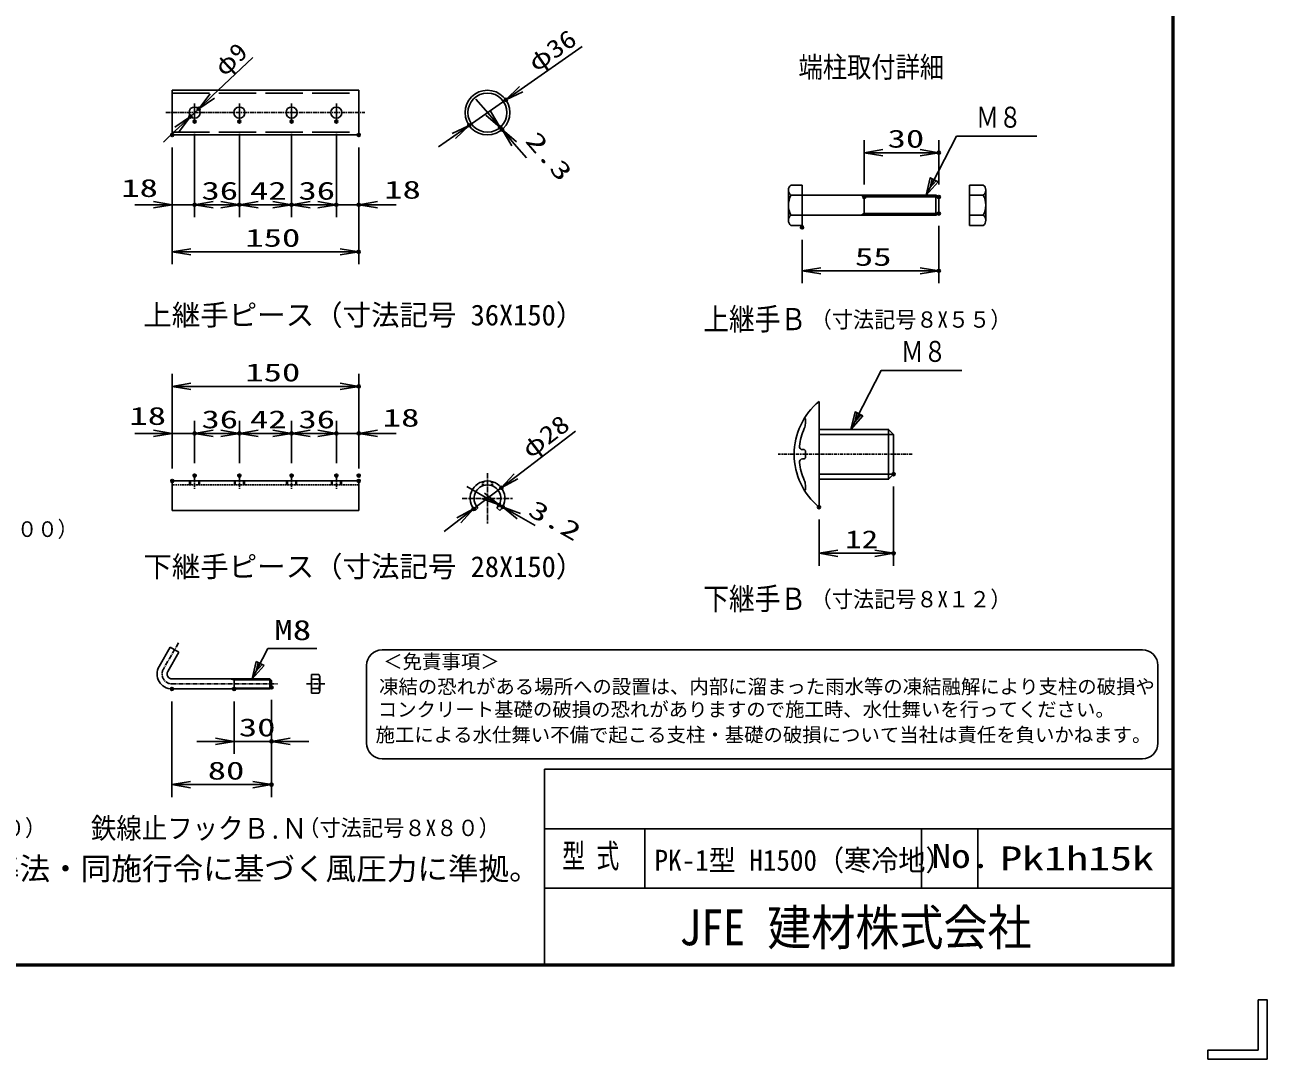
# Model space of a CAD drawing. Units: millimetres, scale not verified. Extents: x -2950 to 2950, y -2100 to 2100.
# Drawn here: x 952 to 2950, y -2100 to -437 of the extents above; entities that cross this region are included whole.
import ezdxf
from ezdxf.enums import TextEntityAlignment as Align

# ---------------------------------------------------------------- set-up
doc = ezdxf.new("R2010")
doc.units = ezdxf.units.MM
doc.header["$LTSCALE"] = 10
doc.header["$PDMODE"] = 32
doc.header["$PDSIZE"] = 5
for name, pattern in [('DASHED', [7.5, 6, -1.5]), ('USER1', [1.125, 0.75, -0.125, 0.125, -0.125]), ('USER3', [1.01, 0.5, -0.25, 0.01, -0.25]), ('USER4', [0.375, 0.25, -0.125])]:
    doc.linetypes.add(name, pattern=pattern)
for name, color, linetype, lineweight in [('0-1_1', 7, 'Continuous', 25), ('0-2_0', 7, 'Continuous', 25), ('0-4_EXTCNT-L', 2, 'Continuous', 25), ('0-6_WAKU', 7, 'Continuous', 25), ('0-9_D-TTL-TXT', 2, 'Continuous', 25)]:
    doc.layers.add(name, color=color, linetype=linetype, lineweight=lineweight)
doc.layers.add('0-5_DEFPOINTS', color=7, linetype='Continuous')
doc.styles.add('ＭＳ ゴシック', font='')
doc.styles.get('ＭＳ ゴシック').set_extended_font_data('MS Gothic')

# ---------------------------------------------------------------- blocks, each defined once
blk = doc.blocks.new('DARROWS')
at = {"layer": '0-2_0', "color": 2}
blk.add_line((0, 0), (-9.991, 0), dxfattribs=at)
blk.add_lwpolyline([(-10, -1.667), (0, 0), (-10, 1.667)], dxfattribs=at)

msp = doc.modelspace()

# ---------------------------------------------------------------- linework, layer by layer
at = {"layer": '0-1_1', "color": 4}
for p, q in [((2401.74, -710.65), (2450.36, -615.65)), ((2450.36, -615.65), (2579.86, -615.65)), ((2349.34, -1095.2), (2229.34, -1095.2)), ((2229.34, -1159.2), (2349.34, -1159.2)), ((1317.75, -1488.51), (1342.83, -1439.5)), ((1342.83, -1439.5), (1421.65, -1439.5)), ((1317.75, -1488.51), (1324.27, -1460.4)), ((1324.12, -1476.05), (1327.39, -1461.99)), ((1333.62, -1465.18), (1324.12, -1476.05)), ((1324.27, -1460.4), (1336.73, -1466.78))]:
    msp.add_line(p, q, dxfattribs=at)
at = {"layer": '0-1_1'}
for p, q in [((2229.34, -1042.2), (2229.34, -1212.2)), ((2207.34, -1077.51), (2207.34, -1070.26)), ((2229.34, -1087.2), (2341.34, -1087.2)), ((2349.34, -1095.2), (2349.34, -1159.2)), ((2205.34, -1119.7), (2202.64, -1119.7)), ((2205.34, -1134.7), (2202.64, -1134.7)), ((2207.34, -1121.7), (2207.34, -1132.7)), ((2207.34, -1184.14), (2207.34, -1176.89))]:
    msp.add_line(p, q, dxfattribs=at)
at = {"layer": '0-1_1', "color": 4, "linetype": 'USER3'}
msp.add_line((2379.39, -1127.2), (2163.38, -1127.2), dxfattribs=at)
at = {"layer": '0-1_1', "color": 4}
for points in [[(2420.73, -688.91), (2401.74, -710.65), (2408.26, -682.53)], [(2299.71, -1065.47), (2280.72, -1087.2), (2287.24, -1059.09)]]:
    msp.add_lwpolyline(points, close=True, dxfattribs=at)
for points in [[(2417.61, -687.32), (2408.12, -698.19), (2411.38, -684.13)], [(2280.72, -1087.2), (2329.34, -992.2), (2458.84, -992.2)], [(2296.59, -1063.87), (2287.1, -1074.74), (2290.36, -1060.68)]]:
    msp.add_lwpolyline(points, dxfattribs=at)
at = {"layer": '0-1_1'}
for points in [[(2341.34, -1167.2), (2341.34, -1087.2), (2349.34, -1095.2)], [(2349.34, -1159.2), (2341.34, -1167.2), (2229.34, -1167.2)]]:
    msp.add_lwpolyline(points, dxfattribs=at)
for centre, radius, start, end in [((2299.65, -1127.2), 110.31, 129.59747, 230.40213), ((2206.34, -1070.26), 1, 0, 148.60435), ((2187.34, -1077.51), 20, 336.13489, 0), ((2299.65, -1127.2), 102.81, 156.13531, 172.65765), ((2202.64, -1114.7), 5, 172.65716, 270), ((2202.64, -1139.7), 5, 90, 187.34283), ((2205.34, -1121.7), 2, 0, 90), ((2205.34, -1132.7), 2, 270, 0), ((2299.65, -1127.2), 102.81, 187.34226, 203.86461), ((2187.34, -1176.89), 20, 0, 23.8647), ((2206.34, -1184.14), 1, 211.38818, 0)]:
    msp.add_arc(centre, radius, start, end, dxfattribs=at)
at = {"layer": '0-2_0'}
for p, q in [((1189.06, -541.73), (1189.06, -613.73)), ((1189.06, -541.73), (1489.06, -541.73)), ((1489.06, -541.73), (1489.06, -613.73)), ((1189.06, -613.73), (1489.06, -613.73)), ((2184.07, -694.25), (2202.07, -694.25)), ((2202.07, -694.25), (2202.07, -759.05)), ((2471.57, -694.25), (2471.57, -759.05)), ((2493.57, -694.25), (2471.57, -694.25)), ((2180.07, -701.71), (2180.07, -751.1)), ((2184.07, -710.45), (2202.07, -710.45)), ((2202.07, -710.65), (2417.27, -710.65)), ((2297.27, -710.65), (2302.07, -713.36)), ((2302.07, -713.36), (2422.07, -713.36)), ((2417.27, -710.65), (2417.27, -742.65)), ((2417.27, -710.65), (2422.07, -713.36)), ((2422.07, -713.36), (2422.07, -739.94)), ((2493.57, -710.45), (2471.57, -710.45)), ((2497.57, -701.71), (2497.57, -751.1)), ((2184.07, -742.85), (2202.07, -742.85)), ((2184.07, -759.05), (2202.07, -759.05)), ((2202.07, -742.65), (2417.27, -742.65)), ((2302.07, -739.94), (2422.07, -739.94)), ((2422.07, -739.94), (2417.27, -742.65)), ((2493.57, -742.85), (2471.57, -742.85)), ((2493.57, -759.05), (2471.57, -759.05)), ((1217.06, -1170.01), (1217.06, -1176.41)), ((1218.46, -1170.01), (1218.46, -1176.41)), ((1231.66, -1170.01), (1231.66, -1176.41)), ((1233.06, -1170.01), (1233.06, -1176.41)), ((1289.06, -1170.01), (1289.06, -1176.41)), ((1290.46, -1170.01), (1290.46, -1176.41)), ((1303.66, -1170.01), (1303.66, -1176.41)), ((1305.06, -1170.01), (1305.06, -1176.41)), ((1373.06, -1170.01), (1373.06, -1176.41)), ((1374.46, -1170.01), (1374.46, -1176.41)), ((1387.66, -1170.01), (1387.66, -1176.41)), ((1389.06, -1170.01), (1389.06, -1176.41)), ((1445.06, -1170.01), (1445.06, -1176.41)), ((1446.46, -1170.01), (1446.46, -1176.41)), ((1459.66, -1170.01), (1459.66, -1176.41)), ((1461.06, -1170.01), (1461.06, -1176.41)), ((1489.06, -1170.01), (1489.06, -1217.81)), ((1489.06, -1217.81), (1189.06, -1217.81)), ((1680.79, -1213.28), (1676.26, -1217.81)), ((1711.33, -1213.28), (1715.86, -1217.81)), ((1185.89, -1437.34), (1167.89, -1468.51)), ((1199.74, -1445.34), (1185.89, -1437.34)), ((1199.74, -1445.34), (1181.74, -1476.51)), ((1188.67, -1488.51), (1346.27, -1488.51)), ((1281.27, -1488.51), (1288.67, -1489.91)), ((1288.67, -1488.51), (1288.67, -1504.51)), ((1288.67, -1489.91), (1347.67, -1489.91)), ((1346.27, -1488.51), (1346.27, -1504.51)), ((1348.67, -1490.91), (1346.27, -1488.51)), ((1348.67, -1490.91), (1348.67, -1502.11)), ((1348.67, -1490.91), (1348.67, -1502.11)), ((1413.26, -1481.51), (1424.86, -1481.51)), ((1413.26, -1481.51), (1413.26, -1511.51)), ((1424.86, -1489.01), (1413.26, -1489.01)), ((1426.26, -1484.67), (1426.26, -1507.8)), ((1188.67, -1504.51), (1346.27, -1504.51)), ((1281.27, -1504.51), (1288.67, -1503.11)), ((1288.67, -1503.11), (1347.67, -1503.11)), ((1346.27, -1504.51), (1348.67, -1502.11)), ((1424.86, -1504.01), (1413.26, -1504.01)), ((1413.26, -1511.51), (1424.86, -1511.51))]:
    msp.add_line(p, q, dxfattribs=at)
at = {"layer": '0-2_0', "linetype": 'DASHED'}
for p, q in [((1189.06, -546.33), (1489.06, -546.33)), ((1189.06, -609.13), (1489.06, -609.13))]:
    msp.add_line(p, q, dxfattribs=at)
at = {"layer": '0-2_0', "color": 4, "linetype": 'USER1'}
for p, q in [((1696.06, -1157.51), (1696.06, -1238.51)), ((1225.06, -1161.43), (1225.06, -1183.74)), ((1297.06, -1161.43), (1297.06, -1183.74)), ((1381.06, -1161.43), (1381.06, -1183.74)), ((1453.06, -1161.43), (1453.06, -1183.74)), ((1655.56, -1198.01), (1736.56, -1198.01)), ((1199.02, -1430.59), (1174.81, -1472.51)), ((1188.67, -1496.51), (1358.45, -1496.51)), ((1404.76, -1496.51), (1434.49, -1496.51))]:
    msp.add_line(p, q, dxfattribs=at)
at = {"layer": '0-2_0', "linetype": 'USER4'}
for p, q in [((1489.06, -1176.41), (1189.06, -1176.41)), ((1688.06, -1171.18), (1688.06, -1177.94)), ((1689.46, -1170.8), (1689.46, -1177.44)), ((1702.66, -1170.8), (1702.66, -1177.44)), ((1704.06, -1171.18), (1704.06, -1177.94))]:
    msp.add_line(p, q, dxfattribs=at)
at = {"layer": '0-2_0'}
for points in [[(2302.07, -713.36), (2302.07, -739.94), (2297.27, -742.65)], [(1489.06, -1170.01), (1189.06, -1170.01), (1189.06, -1217.81)]]:
    msp.add_lwpolyline(points, dxfattribs=at)
for centre, radius in [((1696.06, -577.73), 36), ((1696.06, -577.73), 31.4), ((1225.06, -577.73), 9), ((1297.06, -577.73), 9), ((1381.06, -577.73), 9), ((1453.06, -577.73), 9)]:
    msp.add_circle(centre, radius, dxfattribs=at)
for centre, radius, start, end in [((2190.22, -702.35), 10.17, 127.21089, 232.78911), ((2487.42, -702.35), 10.17, 307.21089, 52.78911), ((2214.88, -726.65), 34.8, 152.26063, 207.73937), ((2462.77, -726.65), 34.8, 332.26063, 27.73937), ((2190.27, -750.95), 10.2, 127.42505, 232.57495), ((2487.37, -750.95), 10.2, 307.42505, 52.57495), ((1696.06, -1198.01), 28, 315, 225), ((1696.06, -1198.01), 21.6, 315, 225), ((1188.67, -1480.51), 24, 150, 270), ((1188.67, -1480.51), 8, 150, 270), ((1420.67, -1485.26), 5.63, 318.21899, 41.78101), ((1405.48, -1496.51), 20.79, 338.85295, 21.14705), ((1420.54, -1507.76), 5.72, 319.0514, 40.9486)]:
    msp.add_arc(centre, radius, start, end, dxfattribs=at)
at = {"layer": '0-2_0', "color": 4, "linetype": 'USER1'}
msp.add_arc((1188.67, -1480.51), 16, 150, 270, dxfattribs=at)
at = {"layer": '0-4_EXTCNT-L'}
for p, q in [((1848.63, -471.35), (1750.2, -539.98)), ((1318.78, -489.09), (1253.39, -550.93)), ((1666.53, -598.32), (1725.59, -557.14)), ((1696.97, -578.79), (1677.39, -556.06)), ((1218.52, -583.92), (1231.6, -571.55)), ((1196.73, -604.53), (1174.93, -625.15)), ((1641.92, -615.48), (1617.31, -632.64)), ((1716.55, -601.52), (1719.56, -605.01)), ((1739.14, -627.73), (1758.72, -650.46)), ((2332.07, -642.23), (2392.07, -642.23)), ((1159.06, -725.93), (1129.06, -725.93)), ((1189.06, -725.93), (1225.06, -725.93)), ((1255.06, -725.93), (1285.06, -725.93)), ((1255.06, -725.93), (1267.06, -725.93)), ((1327.06, -725.93), (1351.06, -725.93)), ((1423.06, -725.93), (1393.06, -725.93)), ((1411.06, -725.93), (1423.06, -725.93)), ((1453.06, -725.93), (1489.06, -725.93)), ((1519.06, -725.93), (1549.06, -725.93)), ((1219.06, -801.59), (1459.06, -801.59)), ((2232.07, -832.22), (2392.07, -832.22)), ((1219.06, -1018.02), (1459.06, -1018.02)), ((1159.06, -1093.53), (1129.06, -1093.53)), ((1189.06, -1093.53), (1225.06, -1093.53)), ((1255.06, -1093.53), (1285.06, -1093.53)), ((1255.06, -1093.53), (1267.06, -1093.53)), ((1327.06, -1093.53), (1351.06, -1093.53)), ((1423.06, -1093.53), (1393.06, -1093.53)), ((1411.06, -1093.53), (1423.06, -1093.53)), ((1453.06, -1093.53), (1489.06, -1093.53)), ((1519.06, -1093.53), (1549.06, -1093.53)), ((1837.43, -1089.86), (1742.13, -1162.77)), ((1688.75, -1193.86), (1662.66, -1179.06)), ((1673.82, -1215.02), (1718.3, -1181)), ((1714.84, -1208.67), (1720.41, -1211.83)), ((1649.99, -1233.25), (1626.17, -1251.48)), ((1746.5, -1226.64), (1772.59, -1241.44)), ((2259.34, -1286.4), (2319.34, -1286.4)), ((1258.67, -1588.92), (1228.67, -1588.92)), ((1288.67, -1588.92), (1348.67, -1588.92)), ((1378.67, -1588.92), (1408.67, -1588.92)), ((1218.67, -1658.41), (1318.67, -1658.41))]:
    msp.add_line(p, q, dxfattribs=at)
at = {"layer": '0-4_EXTCNT-L', "color": 4, "linetype": 'USER1'}
msp.add_line((1178.76, -577.73), (1498.59, -577.73), dxfattribs=at)
at = {"layer": '0-4_EXTCNT-L', "color": 4}
for p, q in [((1225.06, -563.34), (1225.06, -592.12)), ((1297.06, -563.34), (1297.06, -592.12)), ((1381.06, -563.34), (1381.06, -592.12)), ((1453.06, -563.34), (1453.06, -592.12)), ((1696.06, -577.73), (1733.52, -621.21)), ((1317.75, -1488.51), (1336.73, -1466.78))]:
    msp.add_line(p, q, dxfattribs=at)
at = {"layer": '0-4_EXTCNT-L', "color": 1}
for p, q in [((1225.06, -612.12), (1225.06, -745.93)), ((1225.06, -612.12), (1225.06, -745.93)), ((1297.06, -612.12), (1297.06, -745.93)), ((1297.06, -612.12), (1297.06, -745.93)), ((1381.06, -612.12), (1381.06, -745.93)), ((1381.06, -612.12), (1381.06, -745.93)), ((1453.06, -612.12), (1453.06, -745.93)), ((1453.06, -612.12), (1453.06, -745.93)), ((1189.06, -633.73), (1189.06, -745.93)), ((1189.06, -633.73), (1189.06, -821.59)), ((1489.06, -633.73), (1489.06, -745.93)), ((1489.06, -633.73), (1489.06, -821.59)), ((2302.07, -693.36), (2302.07, -622.23)), ((2422.07, -693.36), (2422.07, -622.23)), ((2422.07, -759.94), (2422.07, -852.22)), ((2202.07, -782.25), (2202.07, -852.22)), ((1189.06, -1150.01), (1189.06, -998.02)), ((1489.06, -1150.01), (1489.06, -998.02)), ((1189.06, -1150.01), (1189.06, -1073.53)), ((1225.06, -1141.43), (1225.06, -1073.53)), ((1225.06, -1141.43), (1225.06, -1073.53)), ((1297.06, -1141.43), (1297.06, -1073.53)), ((1297.06, -1141.43), (1297.06, -1073.53)), ((1381.06, -1141.43), (1381.06, -1073.53)), ((1381.06, -1141.43), (1381.06, -1073.53)), ((1453.06, -1141.43), (1453.06, -1073.53)), ((1453.06, -1141.43), (1453.06, -1073.53)), ((1489.06, -1141.43), (1489.06, -1073.53)), ((2349.34, -1179.2), (2349.34, -1306.4)), ((2229.34, -1232.2), (2229.34, -1306.4)), ((1188.67, -1524.51), (1188.67, -1678.41)), ((1288.67, -1524.51), (1288.67, -1608.92)), ((1348.67, -1522.11), (1348.67, -1608.92)), ((1348.67, -1522.11), (1348.67, -1678.41))]:
    msp.add_line(p, q, dxfattribs=at)
at = {"layer": '0-5_DEFPOINTS'}
for p in [(1725.59, -557.14), (1231.6, -571.55), (1218.52, -583.92), (1225.06, -592.12), (1297.06, -592.12), (1381.06, -592.12), (1453.06, -592.12), (1666.53, -598.32), (1716.55, -601.52), (1189.06, -613.73), (1189.06, -613.73), (1489.06, -613.73), (1719.56, -605.01), (1719.56, -605.01), (2422.07, -642.23), (2302.07, -713.36), (2422.07, -713.36), (1225.06, -725.93), (1297.06, -725.93), (1381.06, -725.93), (1453.06, -725.93), (1489.06, -725.93), (2422.07, -739.94), (2202.07, -762.25), (1489.06, -801.59), (2422.07, -832.22), (1489.06, -1018.02), (1225.06, -1093.53), (1297.06, -1093.53), (1381.06, -1093.53), (1453.06, -1093.53), (1489.06, -1093.53), (2349.34, -1159.2), (1189.06, -1170.01), (1225.06, -1161.43), (1297.06, -1161.43), (1381.06, -1161.43), (1453.06, -1161.43), (1489.06, -1161.43), (1489.06, -1170.01), (1718.3, -1181), (1673.82, -1215.02), (1714.84, -1208.67), (1720.41, -1211.83), (1720.41, -1211.83), (2229.34, -1212.2), (2349.34, -1286.4), (1188.67, -1504.51), (1288.67, -1504.51), (1348.67, -1502.11), (1348.67, -1588.92), (1348.67, -1658.41)]:
    msp.add_point(p, dxfattribs=at)
at = {"layer": '0-6_WAKU'}
for p, q in [((1787.78, -1633.79), (2797.41, -1633.79)), ((1787.78, -1947.17), (1787.78, -1633.79)), ((1787.78, -1729.29), (2797.41, -1729.29)), ((1949.23, -1824.79), (1949.23, -1729.29)), ((2394.2, -1824.79), (2394.2, -1729.29)), ((2484.93, -1824.79), (2484.93, -1729.29)), ((1787.78, -1824.79), (2797.41, -1824.79)), ((2935.75, -2004.34), (2935.75, -2085.51)), ((2854.58, -2099.84), (2950.08, -2099.84))]:
    msp.add_line(p, q, dxfattribs=at)
msp.add_lwpolyline([(-2699.92, 1950.16), (2800.08, 1950.16), (2800.08, -1949.84), (-2699.92, -1949.84)], close=True, dxfattribs=at)
for points in [[(2798.74, 1948.83), (2798.74, -1948.51), (-2698.59, -1948.51)], [(2797.41, 1947.49), (2797.41, -1947.17), (-2697.26, -1947.17)], [(2950.08, -2099.84), (2950.08, -2004.34), (2935.75, -2004.34)], [(2935.75, -2085.51), (2854.58, -2085.51), (2854.58, -2099.84)]]:
    msp.add_lwpolyline(points, dxfattribs=at)
at = {"layer": '0-9_D-TTL-TXT'}
for p, q in [((2749.37, -1441.7), (1526.6, -1441.7)), ((1501.6, -1466.7), (1501.6, -1591.7)), ((2774.37, -1591.7), (2774.37, -1466.7)), ((1526.6, -1616.7), (2749.37, -1616.7))]:
    msp.add_line(p, q, dxfattribs=at)
for centre, start, end in [((1526.6, -1466.7), 90, 180), ((2749.37, -1466.7), 0, 90), ((1526.6, -1591.7), 180, 270), ((2749.37, -1591.7), 270, 0)]:
    msp.add_arc(centre, 25, start, end, dxfattribs=at)

# ---------------------------------------------------------------- block references
at = {"layer": '0-4_EXTCNT-L', "xscale": 3, "yscale": 3}
for p, rotation in [((1725.59, -557.14), 214.8869), ((1231.6, -571.55), 223.4068), ((1716.55, -601.52), 310.74619), ((1218.52, -583.92), 43.4068), ((1666.53, -598.32), 34.8869), ((1719.56, -605.01), 130.74619), ((2302.07, -642.23), 180), ((1225.06, -725.93), 180), ((1225.06, -725.93), 180), ((1297.06, -725.93), 180), ((1381.06, -725.93), 180), ((1489.06, -725.93), 180), ((1189.06, -801.59), 180), ((2202.07, -832.22), 180), ((1189.06, -1018.02), 180), ((1225.06, -1093.53), 180), ((1225.06, -1093.53), 180), ((1297.06, -1093.53), 180), ((1381.06, -1093.53), 180), ((1489.06, -1093.53), 180), ((1718.3, -1181), 217.41635), ((1714.84, -1208.67), 330.42457), ((1673.82, -1215.02), 37.41635), ((1720.41, -1211.83), 150.42457), ((2229.34, -1286.4), 180), ((1348.67, -1588.92), 180), ((1188.67, -1658.41), 180)]:
    msp.add_blockref('DARROWS', p, dxfattribs=dict(at, rotation=rotation))
for p in [(2422.07, -642.23), (1189.06, -725.93), (1297.06, -725.93), (1381.06, -725.93), (1453.06, -725.93), (1453.06, -725.93), (1489.06, -801.59), (2422.07, -832.22), (1489.06, -1018.02), (1189.06, -1093.53), (1297.06, -1093.53), (1381.06, -1093.53), (1453.06, -1093.53), (1453.06, -1093.53), (2349.34, -1286.4), (1288.67, -1588.92), (1348.67, -1658.41)]:
    msp.add_blockref('DARROWS', p, dxfattribs=at)

# ---------------------------------------------------------------- texts
at = {"layer": '0-1_1', "color": 4, "style": 'ＭＳ ゴシック'}
for s, height, width, p in [('端柱取付詳細', 33.65, 0.85, (2196.36, -531.41)), ('Ｍ８', 33.67, 0.8, (2481.86, -612.12)), ('上継手Ｂ', 35.72, 0.85, (2043.14, -938.38)), ('（寸法記号８X５５）', 26.24, 0.95, (2215.84, -931.55)), ('Ｍ８', 33.67, 0.8, (2360.84, -988.68)), ('（寸法記号１０X１００）', 25.2, 0.95, (661.89, -1267.71)), ('下継手Ｂ', 35.72, 0.85, (2043.14, -1388.03)), ('（寸法記号８X１２）', 26.24, 0.95, (2215.84, -1381.2)), ('M8', 32.44, 1.35, (1353.07, -1435.74)), ('（寸法記号８X９０）', 26.36, 0.95, (661.89, -1749.06)), ('（寸法記号８X８０）', 26.36, 0.95, (1391.63, -1749.06))]:
    msp.add_text(s, height=height, dxfattribs=dict(at, width=width)).set_placement(p, align=Align.BOTTOM_LEFT)
for s, p in [('上継手ピース（寸法記号 36X150）', (1142.62, -930.02)), ('下継手ピース（寸法記号 28X150）', (1142.62, -1334.65))]:
    msp.add_text(s, height=33.56, dxfattribs=at).set_placement(p, align=Align.BOTTOM_LEFT)
at = {"layer": '0-1_1', "color": 4, "style": 'ＭＳ ゴシック', "width": 0.9}
msp.add_text('鉄線止フックＢ.Ｎ', height=33.33, rotation=359.94, dxfattribs=at).set_placement((1058.2, -1755.07), align=Align.BOTTOM_LEFT)
at = {"layer": '0-4_EXTCNT-L', "color": 3, "style": 'ＭＳ ゴシック'}
for s, rotation, width, p in [('φ36', 34.887, 1.2, (1779.22, -520.42)), ('φ9', 43.407, 1.1, (1279.2, -527.28)), ('2.3', 310.746, 1.5, (1748.81, -629.49)), ('φ28', 37.416, 1.2, (1770.26, -1141.94)), ('3.2', 330.425, 1.5, (1754.89, -1231.78))]:
    msp.add_text(s, height=28.89, rotation=rotation, dxfattribs=dict(at, width=width)).set_placement(p, align=Align.BOTTOM_LEFT)
for s, height, width, p in [('30', 28.89, 1.5, (2339.57, -642.78)), ('18', 28.89, 1.5, (1107.12, -722.04)), ('36', 28.89, 1.5, (1236.06, -726.48)), ('42', 28.89, 1.5, (1314.06, -726.48)), ('36', 28.89, 1.5, (1392.06, -726.48)), ('18', 28.89, 1.5, (1530.02, -724.82)), ('150', 28.89, 1.5, (1306.56, -802.14)), ('55', 28.89, 1.5, (2287.07, -832.77)), ('150', 28.89, 1.5, (1306.56, -1018.57)), ('18', 28.89, 1.5, (1120.19, -1088.57)), ('36', 28.89, 1.5, (1236.06, -1094.08)), ('42', 28.89, 1.5, (1314.06, -1094.08)), ('36', 28.89, 1.5, (1392.06, -1094.08)), ('18', 28.89, 1.5, (1527.66, -1091.46)), ('12', 28.86, 1.35, (2271.34, -1286.95)), ('30', 28.89, 1.5, (1296.17, -1589.47)), ('80', 28.89, 1.5, (1246.17, -1658.96))]:
    msp.add_text(s, height=height, dxfattribs=dict(at, width=width)).set_placement(p, align=Align.BOTTOM_LEFT)
at = {"layer": '0-6_WAKU', "style": 'ＭＳ ゴシック'}
for s, height, width, p in [('型 式', 38.48, 0.7, (1816.28, -1803.85)), ('PK-1型 H1500（寒冷地）', 33.67, 0.95, (1964.8, -1806.91)), ('No.', 38.48, 1.2, (2410.44, -1803.85)), ('Pk1h15k', 38.48, 1.35, (2520.7, -1807.83)), ('JFE 建材株式会社', 57.73, 0.9, (2004.57, -1934.11))]:
    msp.add_text(s, height=height, dxfattribs=dict(at, width=width)).set_placement(p, align=Align.BOTTOM_LEFT)
at = {"layer": '0-9_D-TTL-TXT', "color": 7, "style": 'ＭＳ ゴシック'}
for s, height, p in [('＜免責事項＞ \u3000\u3000', 22.87, (1528.45, -1478.79)), ('凍結の恐れがある場所への設置は、内部に溜まった雨水等の凍結融解により支柱の破損や', 22.87, (1521.69, -1519.04)), ('コンクリート基礎の破損の恐れがありますので施工時、水仕舞いを行ってください。', 22.87, (1519.63, -1555.75)), ('施工による水仕舞い不備で起こる支柱・基礎の破損について当社は責任を負いかねます。 ', 22.87, (1516.14, -1596.5)), ('（設計条件）風荷重：昭和57年改正 建築基準法・同施行令に基づく風圧力に準拠。', 36.08, (-65.17, -1822.38))]:
    msp.add_text(s, height=height, dxfattribs=at).set_placement(p, align=Align.BOTTOM_LEFT)

doc.saveas('drawing.dxf')
